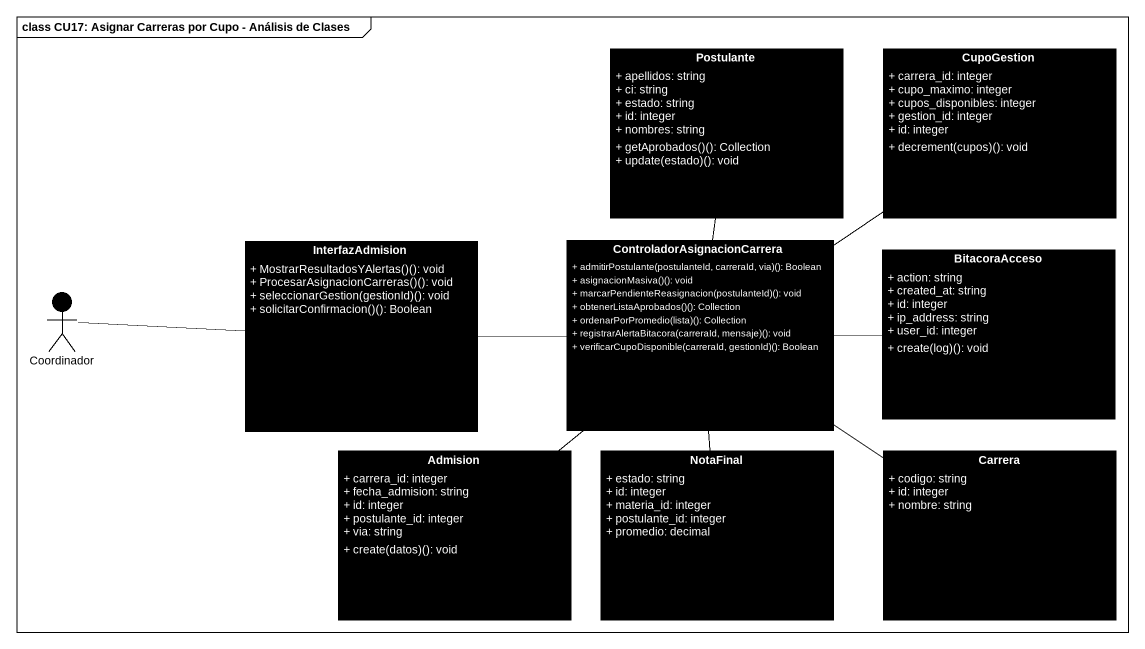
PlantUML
@startuml
mainframe class CU17: Asignar Carreras por Cupo - Análisis de Clases
allowmixing
hide circle
hide empty members
skinparam classAttributeIconSize 0
class Postulante #000000 {
  + apellidos: string
  + ci: string
  + estado: string
  + id: integer
  + nombres: string
  + getAprobados()(): Collection
  + update(estado)(): void
}
class CupoGestion #000000 {
  + carrera_id: integer
  + cupo_maximo: integer
  + cupos_disponibles: integer
  + gestion_id: integer
  + id: integer
  + decrement(cupos)(): void
}
class InterfazAdmision #000000 {
  + MostrarResultadosYAlertas()(): void
  + ProcesarAsignacionCarreras()(): void
  + seleccionarGestion(gestionId)(): void
  + solicitarConfirmacion()(): Boolean
}
class ControladorAsignacionCarrera #000000 {
  + admitirPostulante(postulanteId, carreraId, via)(): Boolean
  + asignacionMasiva()(): void
  + marcarPendienteReasignacion(postulanteId)(): void
  + obtenerListaAprobados()(): Collection
  + ordenarPorPromedio(lista)(): Collection
  + registrarAlertaBitacora(carreraId, mensaje)(): void
  + verificarCupoDisponible(carreraId, gestionId)(): Boolean
}
class BitacoraAcceso #000000 {
  + action: string
  + created_at: string
  + id: integer
  + ip_address: string
  + user_id: integer
  + create(log)(): void
}
actor Coordinador #000000
class Admision #000000 {
  + carrera_id: integer
  + fecha_admision: string
  + id: integer
  + postulante_id: integer
  + via: string
  + create(datos)(): void
}
class NotaFinal #000000 {
  + estado: string
  + id: integer
  + materia_id: integer
  + postulante_id: integer
  + promedio: decimal
}
class Carrera #000000 {
  + codigo: string
  + id: integer
  + nombre: string
}
InterfazAdmision -right- ControladorAsignacionCarrera
ControladorAsignacionCarrera -up- Postulante
ControladorAsignacionCarrera -up- CupoGestion
ControladorAsignacionCarrera -right- BitacoraAcceso
ControladorAsignacionCarrera -- Admision
ControladorAsignacionCarrera -- NotaFinal
ControladorAsignacionCarrera -- Carrera
Coordinador -right- InterfazAdmision
@enduml
